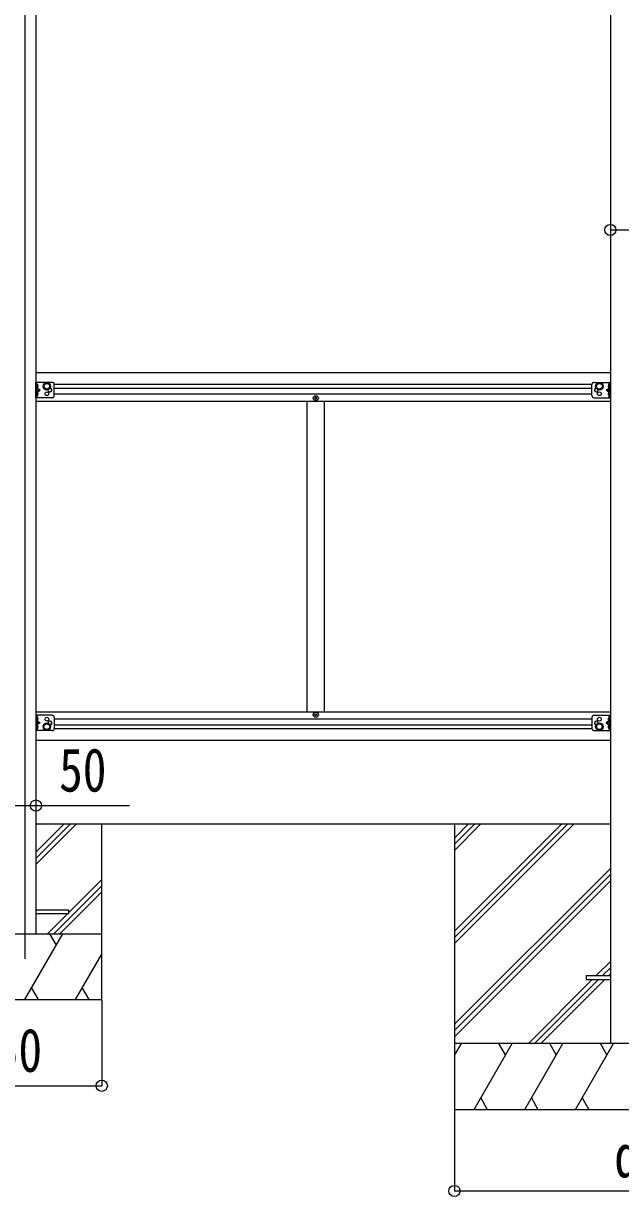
# Model space of a CAD drawing. Units: millimetres, scale not verified. Extents: x -12615 to 12615, y -8910 to 8910.
# Drawn here: x -5135 to -3775, y -5439 to -2768 of the extents above; entities that cross this region are included whole.
import ezdxf
from ezdxf.enums import TextEntityAlignment as Align

# ---------------------------------------------------------------- set-up
doc = ezdxf.new("R2010")
doc.units = ezdxf.units.MM
doc.header["$LTSCALE"] = 40
for name, color, linetype in [('0-3_YKK_12', 2, 'Continuous'), ('0-4_YKK_13', 4, 'Continuous'), ('0-5_YKK_A1', 4, 'Continuous'), ('0-6_YKK_D', 6, 'Continuous')]:
    doc.layers.add(name, color=color, linetype=linetype)
doc.styles.add('ＭＳ ゴシック', font='')
doc.styles.get('ＭＳ ゴシック').set_extended_font_data('MS Gothic')

msp = doc.modelspace()

# ---------------------------------------------------------------- linework, layer by layer
at = {"layer": '0-3_YKK_12'}
msp.add_line((-5131.29, -2470.49), (-5131.29, -4897.35), dxfattribs=at)
at = {"layer": '0-4_YKK_13'}
for p, q in [((-5106.29, -3619.99), (-5106.29, -3584.99)), ((-5069.29, -3584.99), (-5106.29, -3584.99)), ((-5103.76, -3592.34), (-5104.37, -3593.49)), ((-5103.76, -3594.63), (-5104.37, -3593.49)), ((-5103.79, -3619.99), (-5103.79, -3584.99)), ((-5103.79, -3588.79), (-5103.5, -3588.79)), ((-5103.79, -3588.79), (-5103.79, -3598.19)), ((-5103.5, -3598.19), (-5103.79, -3598.19)), ((-5103.79, -3602.49), (-5096.79, -3602.49)), ((-5101.68, -3591.34), (-5103.7, -3592.34)), ((-5101.68, -3595.64), (-5103.7, -3594.63)), ((-5103.5, -3588.79), (-5103.5, -3598.19)), ((-5064.29, -3614.99), (-5064.29, -3589.99)), ((-3839.99, -3614.99), (-3839.99, -3589.99)), ((-3834.99, -3584.99), (-3797.99, -3584.99)), ((-3800.49, -3602.49), (-3807.49, -3602.49)), ((-3802.6, -3591.34), (-3800.58, -3592.34)), ((-3802.6, -3595.64), (-3800.58, -3594.63)), ((-3800.49, -3588.79), (-3800.78, -3588.79)), ((-3800.78, -3588.79), (-3800.78, -3598.19)), ((-3800.78, -3598.19), (-3800.49, -3598.19)), ((-3800.51, -3592.34), (-3799.9, -3593.49)), ((-3800.51, -3594.63), (-3799.9, -3593.49)), ((-3800.49, -3619.99), (-3800.49, -3584.99)), ((-3800.49, -3588.79), (-3800.49, -3598.19)), ((-3797.99, -3619.99), (-3797.99, -3584.99)), ((-5069.29, -3619.99), (-5106.29, -3619.99)), ((-5103.76, -3610.34), (-5104.37, -3611.49)), ((-5103.76, -3612.63), (-5104.37, -3611.49)), ((-5103.5, -3606.79), (-5103.79, -3606.79)), ((-5103.79, -3616.19), (-5103.79, -3606.79)), ((-5103.79, -3616.19), (-5103.5, -3616.19)), ((-5101.68, -3609.34), (-5103.7, -3610.34)), ((-5101.68, -3613.64), (-5103.7, -3612.63)), ((-5103.5, -3616.19), (-5103.5, -3606.79)), ((-4467.29, -3621.49), (-4466.29, -3621.49)), ((-3834.99, -3619.99), (-3797.99, -3619.99)), ((-3802.6, -3609.34), (-3800.58, -3610.34)), ((-3802.6, -3613.64), (-3800.58, -3612.63)), ((-3800.78, -3606.79), (-3800.49, -3606.79)), ((-3800.78, -3616.19), (-3800.78, -3606.79)), ((-3800.49, -3616.19), (-3800.78, -3616.19)), ((-3800.51, -3610.34), (-3799.9, -3611.49)), ((-3800.51, -3612.63), (-3799.9, -3611.49)), ((-3800.49, -3616.19), (-3800.49, -3606.79)), ((-5106.29, -4342.99), (-5106.29, -4377.99)), ((-5069.29, -4342.99), (-5106.29, -4342.99)), ((-5103.76, -4350.34), (-5104.37, -4351.49)), ((-5103.76, -4352.63), (-5104.37, -4351.49)), ((-5103.79, -4342.99), (-5103.79, -4377.99)), ((-5103.79, -4346.79), (-5103.5, -4346.79)), ((-5103.79, -4346.79), (-5103.79, -4356.19)), ((-5101.68, -4349.34), (-5103.7, -4350.34)), ((-5101.68, -4353.64), (-5103.7, -4352.63)), ((-5103.5, -4346.79), (-5103.5, -4356.19)), ((-5064.29, -4347.99), (-5064.29, -4372.99)), ((-4467.29, -4341.49), (-4466.29, -4341.49)), ((-3839.99, -4347.99), (-3839.99, -4372.99)), ((-3834.99, -4342.99), (-3797.99, -4342.99)), ((-3802.6, -4349.34), (-3800.58, -4350.34)), ((-3802.6, -4353.64), (-3800.58, -4352.63)), ((-3800.49, -4346.79), (-3800.78, -4346.79)), ((-3800.78, -4346.79), (-3800.78, -4356.19)), ((-3800.51, -4350.34), (-3799.9, -4351.49)), ((-3800.51, -4352.63), (-3799.9, -4351.49)), ((-3800.49, -4342.99), (-3800.49, -4377.99)), ((-3800.49, -4346.79), (-3800.49, -4356.19)), ((-3797.99, -4342.99), (-3797.99, -4377.99)), ((-5069.29, -4377.99), (-5106.29, -4377.99)), ((-5103.76, -4368.34), (-5104.37, -4369.49)), ((-5103.76, -4370.63), (-5104.37, -4369.49)), ((-5103.5, -4356.19), (-5103.79, -4356.19)), ((-5103.79, -4360.49), (-5096.79, -4360.49)), ((-5103.5, -4364.79), (-5103.79, -4364.79)), ((-5103.79, -4374.19), (-5103.79, -4364.79)), ((-5103.79, -4374.19), (-5103.5, -4374.19)), ((-5101.68, -4367.34), (-5103.7, -4368.34)), ((-5101.68, -4371.64), (-5103.7, -4370.63)), ((-5103.5, -4374.19), (-5103.5, -4364.79)), ((-3834.99, -4377.99), (-3797.99, -4377.99)), ((-3800.49, -4360.49), (-3807.49, -4360.49)), ((-3802.6, -4367.34), (-3800.58, -4368.34)), ((-3802.6, -4371.64), (-3800.58, -4370.63)), ((-3800.78, -4356.19), (-3800.49, -4356.19)), ((-3800.78, -4364.79), (-3800.49, -4364.79)), ((-3800.78, -4374.19), (-3800.78, -4364.79)), ((-3800.49, -4374.19), (-3800.78, -4374.19)), ((-3800.51, -4368.34), (-3799.9, -4369.49)), ((-3800.51, -4370.63), (-3799.9, -4369.49)), ((-3800.49, -4374.19), (-3800.49, -4364.79)), ((-5106.29, -4794.49), (-5031.29, -4794.49)), ((-3852.79, -4935.99), (-3852.79, -4944.99)), ((-3852.79, -4935.99), (-3797.99, -4935.99)), ((-3852.79, -4944.99), (-3797.99, -4944.99))]:
    msp.add_line(p, q, dxfattribs=at)
for points in [[(-5103.19, -3607.06), (-5096.79, -3602.49), (-5103.19, -3597.91)], [(-3801.09, -3607.06), (-3807.49, -3602.49), (-3801.09, -3597.91)], [(-4470.29, -3620.49), (-4471.29, -3620.49), (-4471.29, -3621.49), (-4470.29, -3621.49)], [(-4468.29, -3619.49), (-4468.29, -3618.49), (-4469.29, -3618.49), (-4469.29, -3619.49)], [(-4469.29, -3622.49), (-4469.29, -3623.49), (-4468.29, -3623.49), (-4468.29, -3622.49)], [(-4466.29, -3621.49), (-4466.29, -3620.49), (-4467.29, -3620.49)], [(-4470.29, -4342.49), (-4471.29, -4342.49), (-4471.29, -4341.49), (-4470.29, -4341.49)], [(-4469.29, -4340.49), (-4469.29, -4339.49), (-4468.29, -4339.49), (-4468.29, -4340.49)], [(-4468.29, -4343.49), (-4468.29, -4344.49), (-4469.29, -4344.49), (-4469.29, -4343.49)], [(-4466.29, -4341.49), (-4466.29, -4342.49), (-4467.29, -4342.49)], [(-5103.19, -4355.91), (-5096.79, -4360.49), (-5103.19, -4365.06)], [(-3801.09, -4355.91), (-3807.49, -4360.49), (-3801.09, -4365.06)], [(-5031.29, -4794.49), (-5031.29, -4786.49), (-5106.29, -4786.49)]]:
    msp.add_lwpolyline(points, dxfattribs=at)
for points in [[(-5081.29, -3586.48), (-5087.79, -3590.23), (-5087.79, -3597.74), (-5081.29, -3601.49), (-5074.79, -3597.74), (-5074.79, -3590.23)], [(-3822.99, -3586.48), (-3816.49, -3590.23), (-3816.49, -3597.74), (-3822.99, -3601.49), (-3829.49, -3597.74), (-3829.49, -3590.23)], [(-5081.29, -4376.49), (-5087.79, -4372.74), (-5087.79, -4365.23), (-5081.29, -4361.48), (-5074.79, -4365.23), (-5074.79, -4372.74)], [(-3822.99, -4376.49), (-3816.49, -4372.74), (-3816.49, -4365.23), (-3822.99, -4361.48), (-3829.49, -4365.23), (-3829.49, -4372.74)]]:
    msp.add_lwpolyline(points, close=True, dxfattribs=at)
for centre, radius in [((-5081.29, -3593.99), 8.5), ((-5081.29, -3593.99), 7.5), ((-5081.29, -3593.99), 6.5), ((-3822.99, -3593.99), 8.5), ((-3822.99, -3593.99), 7.5), ((-3822.99, -3593.99), 6.5), ((-5081.29, -3610.99), 4.25), ((-4468.79, -3620.99), 5.9), ((-3822.99, -3610.99), 4.25), ((-5081.29, -4351.99), 4.25), ((-4468.79, -4341.99), 5.9), ((-3822.99, -4351.99), 4.25), ((-5081.29, -4368.99), 8.5), ((-5081.29, -4368.99), 7.5), ((-5081.29, -4368.99), 6.5), ((-3822.99, -4368.99), 8.5), ((-3822.99, -4368.99), 7.5), ((-3822.99, -4368.99), 6.5)]:
    msp.add_circle(centre, radius, dxfattribs=at)
for centre, radius, start, end in [((-5107.39, -3593.49), 6.1, 309.60193, 50.39807), ((-5074.29, -3602.49), 4.25, 173.70569, 85.23923), ((-5069.29, -3589.99), 5, 0, 90), ((-3834.99, -3589.99), 5, 90, 180), ((-3829.99, -3602.49), 4.25, 94.76077, 6.29431), ((-3796.89, -3593.49), 6.1, 129.60193, 230.39807), ((-5107.39, -3611.49), 6.1, 309.60193, 50.39807), ((-5069.29, -3614.99), 5, 270, 0), ((-4470.29, -3619.49), 1, 270, 0), ((-4470.29, -3622.49), 1, 0, 90), ((-4467.29, -3619.49), 1, 180, 270), ((-4467.29, -3622.49), 1, 90, 180), ((-3834.99, -3614.99), 5, 180, 270), ((-3796.89, -3611.49), 6.1, 129.60193, 230.39807), ((-5107.39, -4351.49), 6.1, 309.60193, 50.39807), ((-5069.29, -4347.99), 5, 0, 90), ((-4470.29, -4340.49), 1, 270, 0), ((-4470.29, -4343.49), 1, 0, 90), ((-4467.29, -4340.49), 1, 180, 270), ((-4467.29, -4343.49), 1, 90, 180), ((-3834.99, -4347.99), 5, 90, 180), ((-3796.89, -4351.49), 6.1, 129.60193, 230.39807), ((-5107.39, -4369.49), 6.1, 309.60193, 50.39807), ((-5074.29, -4360.49), 4.25, 274.76077, 186.29431), ((-5069.29, -4372.99), 5, 270, 0), ((-3834.99, -4372.99), 5, 180, 270), ((-3829.99, -4360.49), 4.25, 353.70569, 265.23923), ((-3796.89, -4369.49), 6.1, 129.60193, 230.39807)]:
    msp.add_arc(centre, radius, start, end, dxfattribs=at)
at = {"layer": '0-5_YKK_A1'}
for p, q in [((-5106.29, -2477.49), (-5106.29, -4840.49)), ((-3797.99, -2461.49), (-3797.99, -5090.49)), ((-3797.99, -3563.49), (-5106.29, -3563.49)), ((-5064.31, -3589.49), (-3839.96, -3589.49)), ((-5064.29, -3598.49), (-3839.99, -3598.49)), ((-5106.29, -3627.49), (-3797.99, -3627.49)), ((-3839.99, -3611.99), (-5064.29, -3611.99)), ((-4488.79, -4335.49), (-4488.79, -3627.49)), ((-4448.79, -4335.49), (-4448.79, -3627.49)), ((-5106.29, -4335.49), (-3797.99, -4335.49)), ((-5064.29, -4350.99), (-3839.99, -4350.99)), ((-5064.31, -4373.49), (-3839.96, -4373.49)), ((-5064.29, -4364.49), (-3839.99, -4364.49)), ((-5106.29, -4399.49), (-3797.99, -4399.49)), ((-5106.29, -4590.49), (-3797.99, -4590.49)), ((-5106.29, -4683.25), (-5013.52, -4590.49)), ((-5106.29, -4669.11), (-5027.67, -4590.49)), ((-5106.29, -4654.97), (-5041.81, -4590.49)), ((-4956.29, -4990.49), (-4956.29, -4590.49)), ((-4152.99, -4590.49), (-4152.99, -5240.49)), ((-4152.99, -4834.66), (-3908.81, -4590.49)), ((-4152.99, -4848.81), (-3894.67, -4590.49)), ((-4152.99, -4862.95), (-3880.53, -4590.49)), ((-4152.99, -4650.82), (-4092.66, -4590.49)), ((-4152.99, -4636.67), (-4106.8, -4590.49)), ((-4152.99, -4622.53), (-4120.94, -4590.49)), ((-4152.99, -5046.79), (-3797.99, -4691.8)), ((-5031.29, -4792.1), (-4956.29, -4717.1)), ((-4152.99, -5060.94), (-3797.99, -4705.94)), ((-4152.99, -5075.08), (-3797.99, -4720.08)), ((-5065.54, -4840.49), (-4956.29, -4731.24)), ((-5051.39, -4840.49), (-4956.29, -4745.38)), ((-5079.68, -4840.49), (-5033.68, -4794.49)), ((-5306.29, -4840.49), (-4956.29, -4840.49)), ((-5131.28, -4990.49), (-5044.68, -4840.49)), ((-5059.68, -4866.47), (-5074.68, -4840.49)), ((-5015.81, -4990.49), (-4956.29, -4887.38)), ((-3830.05, -4935.99), (-3797.99, -4903.93)), ((-3815.9, -4935.99), (-3797.99, -4918.07)), ((-3801.76, -4935.99), (-3797.99, -4932.21)), ((-5116.29, -4964.51), (-5101.29, -4990.49)), ((-5000.82, -4964.51), (-4985.82, -4990.49)), ((-3984.55, -5090.49), (-3839.05, -4944.99)), ((-3970.4, -5090.49), (-3824.9, -4944.99)), ((-3956.26, -5090.49), (-3810.76, -4944.99)), ((-5306.29, -4990.49), (-4956.29, -4990.49)), ((-3352.99, -5090.49), (-4152.99, -5090.49)), ((-4152.99, -5117.99), (-4137.11, -5090.49)), ((-4108.24, -5240.49), (-4021.64, -5090.49)), ((-4036.64, -5116.47), (-4051.64, -5090.49)), ((-3992.77, -5240.49), (-3906.17, -5090.49)), ((-3921.17, -5116.47), (-3936.17, -5090.49)), ((-3877.3, -5240.49), (-3790.7, -5090.49)), ((-3805.7, -5116.47), (-3820.7, -5090.49)), ((-4093.24, -5214.51), (-4078.24, -5240.49)), ((-3977.77, -5214.51), (-3962.77, -5240.49)), ((-3862.3, -5214.51), (-3847.3, -5240.49)), ((-4152.99, -5240.49), (-3352.99, -5240.49))]:
    msp.add_line(p, q, dxfattribs=at)
at = {"layer": '0-6_YKK_D'}
for p, q in [((-4956.29, -4991.49), (-4956.29, -5187.76)), ((-5306.29, -5186.76), (-4956.29, -5186.76)), ((-4152.99, -5240.49), (-4152.99, -5427.2)), ((-4152.99, -5426.2), (-3352.99, -5426.2))]:
    msp.add_line(p, q, dxfattribs=at)
for points in [[(-3797.99, -3237.96), (-3707.59, -3237.96), (-3444.59, -3237.96)], [(-5156.29, -4548.56), (-5106.29, -4548.56), (-4892.89, -4548.56)]]:
    msp.add_lwpolyline(points, dxfattribs=at)
for centre in [(-3797.99, -3237.96), (-5106.29, -4548.56), (-4956.29, -5186.76), (-4152.99, -5426.2)]:
    msp.add_circle(centre, 12.75, dxfattribs=at)

# ---------------------------------------------------------------- texts
at = {"layer": '0-6_YKK_D', "style": 'ＭＳ ゴシック', "width": 0.8}
for s, p in [('50', (-5053.29, -4546.56)), ('350', (-5253.69, -5184.76)), ('d', (-3788.99, -5424.9))]:
    msp.add_text(s, height=98.97, dxfattribs=at).set_placement(p, align=Align.BOTTOM_LEFT)

doc.saveas('drawing.dxf')
